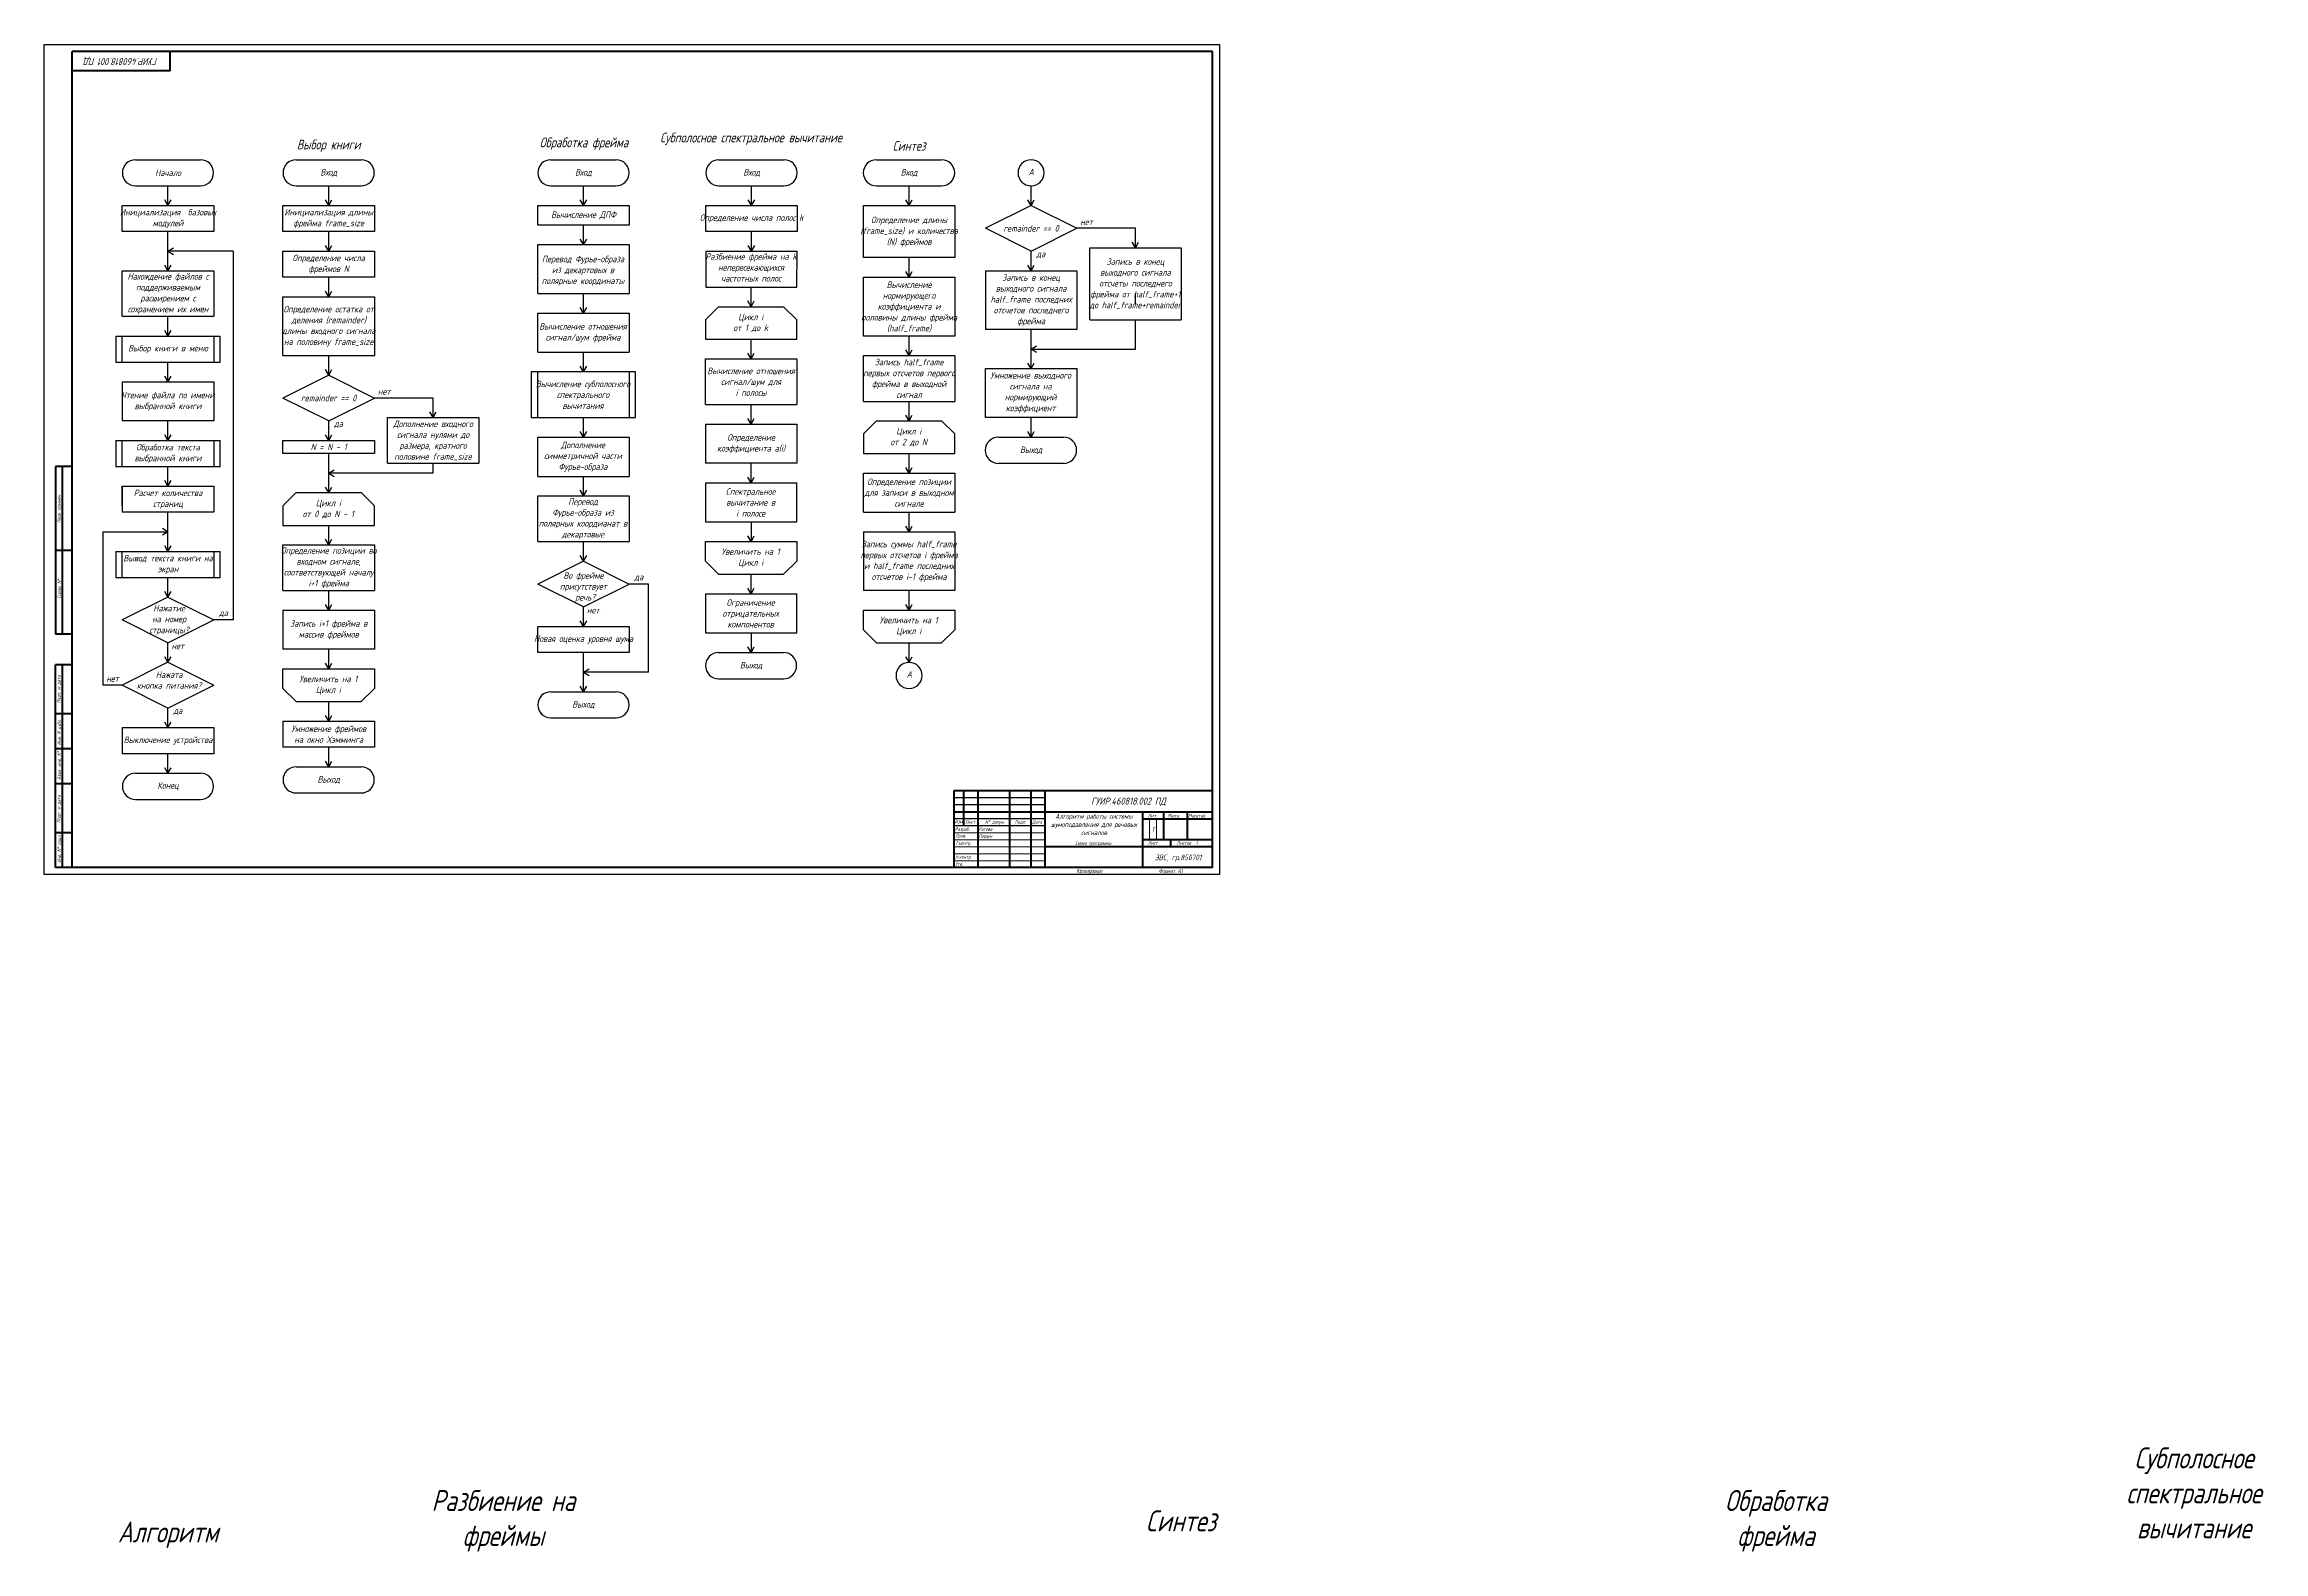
# Model space of a CAD drawing. Extents: x 1752 to 3361, y -1594 to 668.
# Drawn here: x 1752 to 3340, y -411 to 668 of the extents above; entities that cross this region are included whole.
import ezdxf

# ---------------------------------------------------------------- set-up
doc = ezdxf.new("R2010")
doc.units = 0
doc.header["$MEASUREMENT"] = 0
doc.layers.get('0').update_dxf_attribs({"linetype": 'CONTINUOUS'})
doc.layers.add('KONTUR', color=7, linetype='CONTINUOUS')
for name, color, linetype, lineweight in [('Основная', 7, 'CONTINUOUS', 40), ('текст', 7, 'CONTINUOUS', 30), ('тонкая', 7, 'CONTINUOUS', 20)]:
    doc.layers.add(name, color=color, linetype=linetype, lineweight=lineweight)
doc.styles.add('стиль1', font='romans.shx', dxfattribs={"width": 0.75, "oblique": 15, "height": 3.5})

msp = doc.modelspace()

# ---------------------------------------------------------------- linework, layer by layer
for p, q in [((1816.7, 585), (1863.3, 585)), ((1931.7, 585), (1978.3, 585)), ((2114, 585), (2160.7, 585)), ((2234.3, 585), (2281, 585)), ((2347, 585), (2393.7, 585)), ((1816.7, 566.3), (1863.3, 566.3)), ((1840, 552.3), (1837.7, 556.4)), ((1840, 552.3), (1840, 566.3)), ((1840, 552.3), (1842.3, 556.4)), ((1931.7, 566.3), (1978.3, 566.3)), ((1955, 552.3), (1952.7, 556.4)), ((1955, 552.3), (1955, 566.3)), ((1955, 552.3), (1957.3, 556.4)), ((2114, 566.3), (2160.7, 566.3)), ((2137.3, 552.3), (2135, 556.4)), ((2137.3, 552.3), (2137.3, 566.3)), ((2137.3, 552.3), (2139.7, 556.4)), ((2234.3, 566.3), (2281, 566.3)), ((2257.7, 552.3), (2255.3, 556.4)), ((2257.7, 552.3), (2257.7, 566.3)), ((2257.7, 552.3), (2260, 556.4)), ((2347, 566.3), (2393.7, 566.3)), ((2370.4, 552.3), (2368, 556.4)), ((2370.4, 552.3), (2370.4, 566.3)), ((2370.4, 552.3), (2372.7, 556.4)), ((2457.7, 552.3), (2455.3, 556.4)), ((2457.7, 552.3), (2457.7, 566.3)), ((2457.7, 552.3), (2460, 556.4)), ((1807.3, 552.3), (1872.7, 552.3)), ((1807.3, 533.6), (1807.3, 552.3)), ((1872.7, 552.3), (1872.7, 533.6)), ((1922.3, 552.3), (1987.7, 552.3)), ((1922.3, 533.6), (1922.3, 552.3)), ((1987.7, 552.3), (1987.7, 533.6)), ((2104.7, 552.3), (2170, 552.3)), ((2104.7, 538.3), (2104.7, 552.3)), ((2170, 552.3), (2170, 538.3)), ((2225, 552.3), (2290.4, 552.3)), ((2225, 533.6), (2225, 552.3)), ((2290.4, 552.3), (2290.4, 533.6)), ((2337.7, 552.3), (2403.1, 552.3)), ((2337.7, 515), (2337.7, 552.3)), ((2403.1, 552.3), (2403.1, 515)), ((2457.7, 552.3), (2425, 536)), ((2457.7, 552.3), (2490.4, 536)), ((1872.7, 533.6), (1807.3, 533.6)), ((1840, 519.6), (1840, 533.6)), ((1840, 505.6), (1840, 533.6)), ((1987.7, 533.6), (1922.3, 533.6)), ((1955, 519.6), (1955, 533.6)), ((2170, 538.3), (2104.7, 538.3)), ((2104.7, 524.3), (2170, 524.3)), ((2104.7, 489.3), (2104.7, 524.3)), ((2137.3, 524.3), (2135, 528.3)), ((2137.3, 524.3), (2137.3, 538.3)), ((2137.3, 524.3), (2139.7, 528.3)), ((2170, 524.3), (2170, 489.3)), ((2290.4, 533.6), (2225, 533.6)), ((2257.7, 519.6), (2257.7, 533.6)), ((2457.7, 519.6), (2425, 536)), ((2457.7, 519.6), (2490.4, 536)), ((2532.4, 536), (2490.4, 536)), ((2532.4, 522), (2530.1, 526)), ((2532.4, 522), (2532.4, 536)), ((2532.4, 522), (2534.7, 526)), ((1840, 505.6), (1837.7, 509.7)), ((1840, 519.6), (1844, 522)), ((1886.7, 519.6), (1840, 519.6)), ((1840, 519.6), (1844, 517.3)), ((1840, 505.6), (1842.3, 509.7)), ((1886.7, 519.6), (1886.7, 255.8)), ((1922.3, 519.6), (1987.7, 519.6)), ((1922.3, 501), (1922.3, 519.6)), ((1955, 519.6), (1952.7, 523.7)), ((1955, 519.6), (1957.3, 523.7)), ((1987.7, 519.6), (1987.7, 501)), ((2225, 519.6), (2290.4, 519.6)), ((2225, 519.6), (2225, 494)), ((2257.7, 519.6), (2255.3, 523.7)), ((2257.7, 519.6), (2260, 523.7)), ((2290, 494), (2290.4, 519.6)), ((2403.1, 515), (2337.7, 515)), ((2370.4, 501), (2370.4, 515)), ((2457.7, 505.6), (2455.3, 509.7)), ((2457.7, 505.6), (2457.7, 519.6)), ((2457.7, 505.6), (2460, 509.7)), ((2499.7, 522), (2565.1, 522)), ((2499.7, 470.6), (2499.7, 522)), ((2565.1, 522), (2565.1, 470.6)), ((1807.3, 505.6), (1872.7, 505.6)), ((1807.3, 472.9), (1807.3, 505.6)), ((1872.7, 505.6), (1872.7, 472.9)), ((1987.7, 501), (1922.3, 501)), ((1955, 486.9), (1955, 501)), ((2225, 494), (2290, 494)), ((2257.3, 479.9), (2257.5, 494)), ((2337.7, 501), (2403.1, 501)), ((2337.7, 458.9), (2337.7, 501)), ((2370.4, 501), (2368, 505)), ((2370.4, 501), (2372.7, 505)), ((2403.1, 501), (2403.1, 458.9)), ((2425, 505.6), (2490.4, 505.6)), ((2425, 505.6), (2425, 463.6)), ((2490.4, 505.6), (2490.4, 463.6)), ((1922.3, 486.9), (1987.7, 486.9)), ((1922.3, 444.9), (1922.3, 486.9)), ((1955, 486.9), (1952.7, 491)), ((1955, 486.9), (1957.3, 491)), ((1987.7, 486.9), (1987.7, 444.9)), ((2104.7, 489.3), (2170, 489.3)), ((2137.3, 475.3), (2135, 479.3)), ((2137.3, 475.3), (2137.3, 489.3)), ((2137.3, 475.3), (2139.7, 479.3)), ((2234, 479.9), (2224.6, 470.6)), ((2234, 479.9), (2280.6, 479.9)), ((2257.3, 479.9), (2255, 484)), ((2257.3, 479.9), (2259.6, 484)), ((2280.6, 479.9), (2290, 470.6)), ((2532.4, 482.3), (2532.4, 489.3)), ((1872.7, 472.9), (1807.3, 472.9)), ((1840, 458.9), (1837.7, 463)), ((1840, 458.9), (1840, 472.9)), ((1840, 458.9), (1842.3, 463)), ((2104.7, 475.3), (2170, 475.3)), ((2104.7, 447.3), (2104.7, 475.3)), ((2170, 475.3), (2170, 447.3)), ((2224.6, 470.6), (2224.6, 456.6)), ((2290, 456.6), (2290, 470.6)), ((2490.4, 463.6), (2425, 463.6)), ((2457.7, 435.6), (2457.7, 463.6)), ((2499.7, 470.6), (2565.1, 470.6)), ((2532.4, 449.6), (2532.4, 470.6)), ((1802.6, 458.9), (1877.4, 458.9)), ((1802.6, 458.9), (1802.6, 440.3)), ((1807.3, 440.3), (1807.3, 458.9)), ((1872.7, 458.9), (1872.7, 440.3)), ((1877.4, 440.3), (1877.4, 458.9)), ((1922.3, 444.9), (1987.7, 444.9)), ((1955, 430.9), (1955, 444.9)), ((2104.7, 447.3), (2170, 447.3)), ((2137.3, 433.3), (2137.3, 447.3)), ((2224.6, 456.6), (2290, 456.6)), ((2257.3, 442.6), (2255, 446.6)), ((2257.3, 442.6), (2257.3, 456.6)), ((2257.3, 442.6), (2259.6, 446.6)), ((2403.1, 458.9), (2337.7, 458.9)), ((2337.7, 444.9), (2403.1, 444.9)), ((2337.7, 412.2), (2337.7, 444.9)), ((2370.4, 444.9), (2368, 449)), ((2370.4, 444.9), (2370.4, 458.9)), ((2370.4, 444.9), (2372.7, 449)), ((2403.1, 444.9), (2403.1, 412.2)), ((2457.7, 449.6), (2461.7, 451.9)), ((2457.7, 449.6), (2461.7, 447.3)), ((2457.7, 449.6), (2532.4, 449.6)), ((1802.6, 440.3), (1877.4, 440.3)), ((1840, 426.2), (1837.7, 430.3)), ((1840, 426.2), (1840, 440.3)), ((1840, 426.2), (1842.3, 430.3)), ((1955, 430.9), (1922.3, 414.6)), ((1955, 430.9), (1952.7, 435)), ((1955, 430.9), (1957.3, 435)), ((1955, 430.9), (1987.7, 414.6)), ((2100, 433.3), (2100, 400.6)), ((2174.7, 433.3), (2100, 433.3)), ((2104.7, 400.6), (2104.7, 433.3)), ((2137.3, 433.3), (2135, 437.3)), ((2137.3, 433.3), (2139.7, 437.3)), ((2170, 433.3), (2170, 400.6)), ((2174.7, 400.6), (2174.7, 433.3)), ((2224.6, 442.6), (2290, 442.6)), ((2224.6, 409.9), (2224.6, 442.6)), ((2290, 442.6), (2290, 409.9)), ((2425, 435.6), (2490.4, 435.6)), ((2425, 400.6), (2425, 435.6)), ((2457.7, 435.6), (2455.3, 439.6)), ((2457.7, 435.6), (2460, 439.6)), ((2490.4, 435.6), (2490.4, 400.6)), ((1807.3, 426.2), (1872.7, 426.2)), ((1807.3, 426.2), (1807.3, 398.2)), ((1872.7, 426.2), (1872.7, 398.2)), ((1955, 398.2), (1922.3, 414.6)), ((1955, 398.2), (1987.7, 414.6)), ((2029.7, 414.6), (1987.7, 414.6)), ((2029.7, 400.6), (2029.7, 414.6)), ((1872.7, 398.2), (1807.3, 398.2)), ((1840, 384.2), (1840, 398.2)), ((1955, 384.2), (1955, 398.2)), ((1997, 400.6), (2062.4, 400.6)), ((1997, 367.9), (1997, 400.6)), ((2029.7, 400.6), (2027.4, 404.6)), ((2029.7, 400.6), (2032, 404.6)), ((2062.4, 400.6), (2062.4, 367.9)), ((2100, 400.6), (2174.7, 400.6)), ((2137.3, 386.6), (2137.3, 400.6)), ((2224.6, 409.9), (2290, 409.9)), ((2257.3, 395.9), (2255, 399.9)), ((2257.3, 395.9), (2257.3, 409.9)), ((2257.3, 395.9), (2259.6, 399.9)), ((2337.7, 412.2), (2403.1, 412.2)), ((2347, 398.2), (2337.7, 388.9)), ((2347, 398.2), (2393.7, 398.2)), ((2370.4, 398.2), (2368, 402.3)), ((2370.4, 398.2), (2370.4, 412.2)), ((2370.4, 398.2), (2372.7, 402.3)), ((2393.7, 398.2), (2403.1, 388.9)), ((2490.4, 400.6), (2425, 400.6)), ((2457.7, 386.6), (2457.7, 400.6)), ((1802.6, 384.2), (1877.4, 384.2)), ((1802.6, 384.2), (1802.6, 365.6)), ((1807.3, 365.6), (1807.3, 384.2)), ((1840, 384.2), (1837.7, 388.3)), ((1840, 384.2), (1842.3, 388.3)), ((1872.7, 384.2), (1872.7, 365.6)), ((1877.4, 365.6), (1877.4, 384.2)), ((1922.3, 384.2), (1987.7, 384.2)), ((1922.3, 374.9), (1922.3, 384.2)), ((1955, 384.2), (1952.7, 388.3)), ((1955, 384.2), (1957.3, 388.3)), ((1987.7, 384.2), (1987.7, 374.9)), ((2104.7, 386.6), (2170, 386.6)), ((2104.7, 358.5), (2104.7, 386.6)), ((2137.3, 386.6), (2135, 390.6)), ((2137.3, 386.6), (2139.7, 390.6)), ((2170, 386.6), (2170, 358.5)), ((2224.6, 395.9), (2290, 395.9)), ((2224.6, 395.9), (2224.6, 367.9)), ((2290, 395.9), (2290, 367.9)), ((2337.7, 388.9), (2337.7, 374.9)), ((2403.1, 374.9), (2403.1, 388.9)), ((2434.3, 386.6), (2481, 386.6)), ((2457.7, 386.6), (2455.3, 390.6)), ((2457.7, 386.6), (2460, 390.6)), ((1802.6, 365.6), (1877.4, 365.6)), ((1840, 351.5), (1840, 365.6)), ((1987.7, 374.9), (1922.3, 374.9)), ((1955, 346.9), (1955, 374.9)), ((1997, 367.9), (2062.4, 367.9)), ((2029.7, 360.9), (2029.7, 367.9)), ((2290, 367.9), (2224.6, 367.9)), ((2257.3, 353.9), (2257.3, 367.9)), ((2337.7, 374.9), (2403.1, 374.9)), ((2370.4, 360.9), (2370.4, 374.9)), ((2434.3, 367.9), (2481, 367.9)), ((1807.3, 351.5), (1872.7, 351.5)), ((1807.3, 351.5), (1807.3, 332.9)), ((1807.3, 351.5), (1872.7, 351.5)), ((1807.3, 337.5), (1807.3, 351.5)), ((1840, 351.5), (1837.7, 355.6)), ((1840, 351.5), (1842.3, 355.6)), ((1872.7, 351.5), (1872.7, 332.9)), ((1872.7, 351.5), (1872.7, 337.5)), ((1955, 346.9), (1952.7, 350.9)), ((1955, 360.9), (1959, 363.2)), ((2029.7, 360.9), (1955, 360.9)), ((1955, 360.9), (1959, 358.5)), ((1955, 346.9), (1957.3, 350.9)), ((2104.7, 358.5), (2170, 358.5)), ((2137.3, 344.5), (2137.3, 358.5)), ((2224.6, 353.9), (2290, 353.9)), ((2224.6, 353.9), (2224.6, 325.9)), ((2257.3, 353.9), (2255, 357.9)), ((2257.3, 353.9), (2259.6, 357.9)), ((2290, 325.9), (2290, 353.9)), ((2337.7, 360.9), (2403.1, 360.9)), ((2337.7, 332.9), (2337.7, 360.9)), ((2370.4, 360.9), (2368, 364.9)), ((2370.4, 360.9), (2372.7, 364.9)), ((2403.1, 360.9), (2403.1, 332.9)), ((1931.7, 346.9), (1922.3, 337.5)), ((1922.3, 337.5), (1922.3, 323.5)), ((1931.7, 346.9), (1978.3, 346.9)), ((1978.3, 346.9), (1987.7, 337.5)), ((1987.7, 323.5), (1987.7, 337.5)), ((2104.7, 344.5), (2170, 344.5)), ((2104.7, 311.9), (2104.7, 344.5)), ((2137.3, 344.5), (2135, 348.6)), ((2137.3, 344.5), (2139.7, 348.6)), ((2170, 344.5), (2170, 311.9)), ((1793.3, 318.9), (1840, 318.9)), ((1793.3, 318.9), (1793.3, 209.1)), ((1872.7, 332.9), (1807.3, 332.9)), ((1840, 318.9), (1836, 321.2)), ((1840, 318.9), (1836, 316.5)), ((1840, 318.9), (1840, 332.9)), ((1840, 318.9), (1840, 332.9)), ((1840, 304.9), (1840, 332.9)), ((1922.3, 323.5), (1987.7, 323.5)), ((1955, 309.5), (1955, 323.5)), ((2224.6, 325.9), (2290, 325.9)), ((2257.3, 325.9), (2257.3, 311.9)), ((2337.7, 332.9), (2403.1, 332.9)), ((2337.7, 318.9), (2403.1, 318.9)), ((2337.7, 318.9), (2337.7, 276.8)), ((2370.4, 318.9), (2368, 322.9)), ((2370.4, 318.9), (2370.4, 332.9)), ((2370.4, 318.9), (2372.7, 322.9)), ((2403.1, 318.9), (2403.1, 276.8)), ((1802.6, 304.9), (1877.4, 304.9)), ((1802.6, 304.9), (1802.6, 286.2)), ((1807.3, 286.2), (1807.3, 304.9)), ((1840, 304.9), (1837.7, 308.9)), ((1840, 304.9), (1842.3, 308.9)), ((1872.7, 304.9), (1872.7, 286.2)), ((1877.4, 286.2), (1877.4, 304.9)), ((1922.3, 309.5), (1987.7, 309.5)), ((1922.3, 276.8), (1922.3, 309.5)), ((1955, 309.5), (1952.7, 313.6)), ((1955, 309.5), (1957.3, 313.6)), ((1987.7, 309.5), (1987.7, 276.8)), ((2104.7, 311.9), (2170, 311.9)), ((2137.3, 297.8), (2135, 301.9)), ((2137.3, 297.8), (2137.3, 311.9)), ((2137.3, 297.8), (2139.7, 301.9)), ((2224.6, 297.8), (2224.6, 311.9)), ((2224.6, 311.9), (2290, 311.9)), ((2257.3, 311.9), (2255, 315.9)), ((2257.3, 311.9), (2259.6, 315.9)), ((2290, 311.9), (2290, 297.8)), ((1802.6, 286.2), (1877.4, 286.2)), ((1840, 272.2), (1840, 286.2)), ((2137.3, 297.8), (2104.7, 281.5)), ((2137.3, 297.8), (2170, 281.5)), ((2234, 288.5), (2224.6, 297.8)), ((2234, 288.5), (2280.6, 288.5)), ((2257.3, 274.5), (2257.3, 288.5)), ((2280.6, 288.5), (2290, 297.8)), ((1840, 272.2), (1807.3, 255.8)), ((1840, 272.2), (1837.7, 276.2)), ((1840, 272.2), (1842.3, 276.2)), ((1840, 272.2), (1872.7, 255.8)), ((1922.3, 276.8), (1987.7, 276.8)), ((1955, 262.8), (1955, 276.8)), ((2137.3, 265.2), (2104.7, 281.5)), ((2137.3, 265.2), (2170, 281.5)), ((2184, 281.5), (2170, 281.5)), ((2184, 218.5), (2184, 281.5)), ((2224.6, 274.5), (2290, 274.5)), ((2224.6, 274.5), (2224.6, 246.5)), ((2257.3, 274.5), (2255, 278.5)), ((2257.3, 274.5), (2259.6, 278.5)), ((2290, 246.5), (2290, 274.5)), ((2403.1, 276.8), (2337.7, 276.8)), ((2370.4, 262.8), (2370.4, 276.8)), ((1840, 239.5), (1807.3, 255.8)), ((1840, 239.5), (1872.7, 255.8)), ((1886.7, 255.8), (1872.7, 255.8)), ((1922.3, 262.8), (1987.7, 262.8)), ((1922.3, 262.8), (1922.3, 234.8)), ((1955, 262.8), (1952.7, 266.9)), ((1955, 262.8), (1957.3, 266.9)), ((1987.7, 262.8), (1987.7, 234.8)), ((2137.3, 251.2), (2135, 255.2)), ((2137.3, 251.2), (2137.3, 265.2)), ((2137.3, 251.2), (2139.7, 255.2)), ((2337.7, 248.8), (2337.7, 262.8)), ((2337.7, 262.8), (2403.1, 262.8)), ((2370.4, 262.8), (2368, 266.9)), ((2370.4, 262.8), (2372.7, 266.9)), ((2403.1, 262.8), (2403.1, 248.8)), ((1840, 225.5), (1840, 239.5)), ((2104.7, 251.2), (2170, 251.2)), ((2104.7, 232.5), (2104.7, 251.2)), ((2170, 251.2), (2170, 232.5)), ((2224.6, 246.5), (2290, 246.5)), ((2257.3, 246.5), (2257.3, 232.5)), ((2347, 239.5), (2337.7, 248.8)), ((2347, 239.5), (2393.7, 239.5)), ((2370.4, 225.5), (2370.4, 239.5)), ((2393.7, 239.5), (2403.1, 248.8)), ((1840, 225.5), (1807.3, 209.1)), ((1840, 225.5), (1837.7, 229.5)), ((1840, 225.5), (1842.3, 229.5)), ((1840, 225.5), (1872.7, 209.1)), ((1987.7, 234.8), (1922.3, 234.8)), ((1955, 220.8), (1952.7, 224.9)), ((1955, 220.8), (1955, 234.8)), ((1955, 220.8), (1957.3, 224.9)), ((2170, 232.5), (2104.7, 232.5)), ((2137.3, 204.5), (2137.3, 232.5)), ((2234, 232.5), (2280.6, 232.5)), ((2257.3, 232.5), (2255, 236.5)), ((2257.3, 232.5), (2259.6, 236.5)), ((2370.4, 225.5), (2368, 229.5)), ((2370.4, 225.5), (2372.7, 229.5)), ((1807.3, 209.1), (1793.3, 209.1)), ((1840, 192.8), (1807.3, 209.1)), ((1840, 192.8), (1872.7, 209.1)), ((1922.3, 206.8), (1922.3, 220.8)), ((1922.3, 220.8), (1987.7, 220.8)), ((1931.7, 197.5), (1922.3, 206.8)), ((1978.3, 197.5), (1987.7, 206.8)), ((1987.7, 220.8), (1987.7, 206.8)), ((2137.3, 204.5), (2135, 208.5)), ((2137.3, 218.5), (2141.4, 220.8)), ((2137.3, 218.5), (2141.4, 216.1)), ((2184, 218.5), (2137.3, 218.5)), ((2137.3, 204.5), (2139.7, 208.5)), ((2234, 213.8), (2280.6, 213.8)), ((1840, 178.8), (1840, 192.8)), ((1931.7, 197.5), (1978.3, 197.5)), ((1955, 183.5), (1955, 197.5)), ((2114, 204.5), (2160.7, 204.5)), ((1807.3, 178.8), (1872.7, 178.8)), ((1807.3, 178.8), (1807.3, 160.1)), ((1840, 178.8), (1837.7, 182.8)), ((1840, 178.8), (1842.3, 182.8)), ((1872.7, 178.8), (1872.7, 160.1)), ((1922.3, 183.5), (1987.7, 183.5)), ((1922.3, 183.5), (1922.3, 164.8)), ((1955, 183.5), (1952.7, 187.5)), ((1955, 183.5), (1957.3, 187.5)), ((1987.7, 183.5), (1987.7, 164.8)), ((2114, 185.8), (2160.7, 185.8)), ((1872.7, 160.1), (1807.3, 160.1)), ((1840, 146.1), (1840, 160.1)), ((1987.7, 164.8), (1922.3, 164.8)), ((1955, 150.8), (1955, 164.8)), ((1816.7, 146.1), (1863.3, 146.1)), ((1840, 146.1), (1837.7, 150.1)), ((1840, 146.1), (1842.3, 150.1)), ((1931.7, 150.8), (1978.3, 150.8)), ((1955, 150.8), (1952.7, 154.8)), ((1955, 150.8), (1957.3, 154.8)), ((1816.7, 127.4), (1863.3, 127.4)), ((1931.7, 132.1), (1978.3, 132.1)), ((2467.5, 128.6), (2402.5, 128.6)), ((2467.5, 123.6), (2402.5, 123.6)), ((2467.5, 113.6), (2402.5, 113.6)), ((2467.5, 108.6), (2402.5, 108.6)), ((2537.5, 78.6), (2537.5, 78.6))]:
    msp.add_line(p, q)
for centre, start, end in [((1816.7, 575.7), 90, 270), ((1863.3, 575.7), 270, 90), ((1931.7, 575.7), 90, 270), ((1978.3, 575.7), 270, 90), ((2114, 575.7), 90, 270), ((2160.7, 575.7), 270, 90), ((2234.3, 575.7), 90, 270), ((2281, 575.7), 270, 90), ((2347, 575.7), 90, 270), ((2393.7, 575.7), 270, 90), ((2457.7, 575.7), 90, 270), ((2457.7, 575.7), 270, 90), ((2434.3, 377.2), 90, 270), ((2481, 377.2), 270, 90), ((2234, 223.1), 90, 270), ((2280.6, 223.1), 270, 90), ((2370.4, 216.1), 90, 270), ((2370.4, 216.1), 270, 90), ((2114, 195.1), 90, 270), ((2160.7, 195.1), 270, 90), ((1816.7, 136.8), 90, 270), ((1863.3, 136.8), 270, 90), ((1931.7, 141.4), 90, 270), ((1978.3, 141.4), 270, 90)]:
    msp.add_arc(centre, 9.34, start, end)
at = {"layer": 'KONTUR'}
for p, q in [((1751.5, 73.6), (1751.5, 667.6)), ((1751.5, 667.6), (2592.5, 667.6)), ((2592.5, 667.6), (2592.5, 73.6)), ((2592.5, 73.6), (1751.5, 73.6))]:
    msp.add_line(p, q, dxfattribs=at)
at = {"layer": 'Основная'}
for p, q in [((1771.5, 118.6), (1771.5, 662.6)), ((2587.5, 662.6), (1771.5, 662.6)), ((1841.5, 648.6), (1841.5, 662.6)), ((2587.5, 78.6), (2587.5, 662.6)), ((1841.5, 648.6), (1771.5, 648.6)), ((1759.5, 365.6), (1759.5, 245.6)), ((1771.5, 365.6), (1759.5, 365.6)), ((1764.5, 245.6), (1764.5, 365.6)), ((1771.5, 305.6), (1759.5, 305.6)), ((1771.5, 245.6), (1759.5, 245.6)), ((1759.5, 78.6), (1759.5, 223.6)), ((1771.5, 223.6), (1759.5, 223.6)), ((1764.5, 78.6), (1764.5, 223.6)), ((1771.5, 188.6), (1759.5, 188.6)), ((1771.5, 163.6), (1759.5, 163.6)), ((1771.5, 138.6), (1759.5, 138.6)), ((2402.5, 133.6), (2402.5, 78.6)), ((2587.5, 133.6), (2402.5, 133.6)), ((2409.5, 108.6), (2409.5, 133.6)), ((2419.5, 133.6), (2419.5, 78.6)), ((2442.5, 78.6), (2442.5, 133.6)), ((2457.5, 133.6), (2457.5, 78.6)), ((2467.5, 133.6), (2467.5, 78.6)), ((1771.5, 78.6), (1771.5, 118.6)), ((2402.5, 118.6), (2587.5, 118.6)), ((2537.5, 118.6), (2537.5, 78.6)), ((2537.5, 113.6), (2587.5, 113.6)), ((2552.5, 118.6), (2552.5, 98.6)), ((2569.5, 118.6), (2569.5, 98.6)), ((1771.5, 103.6), (1759.5, 103.6)), ((2587.5, 98.6), (2537.5, 98.6)), ((2557.5, 98.6), (2557.5, 93.6)), ((2587.5, 93.6), (2467.5, 93.6)), ((2587.5, 78.6), (1759.5, 78.6))]:
    msp.add_line(p, q, dxfattribs=at)
at = {"layer": 'тонкая'}
for p, q in [((2542.5, 113.4), (2542.5, 98.6)), ((2547.6, 113.4), (2547.6, 98.6)), ((2402.5, 103.6), (2467.5, 103.6)), ((2467.5, 98.6), (2402.5, 98.6)), ((2467.5, 93.6), (2402.5, 93.6))]:
    msp.add_line(p, q, dxfattribs=at)
for points in [[(2402.5, 88.6), (2467.5, 88.6)], [(2402.5, 83.6), (2467.5, 83.6)]]:
    msp.add_lwpolyline(points, dxfattribs=at)

# ---------------------------------------------------------------- texts
at = {"layer": 'текст', "style": 'стиль1', "oblique": 15, "width": 0.75}
for s, p in [('Перв. примен.', (1763.3, 325.1)), ('Справ. N%%d', (1763.4, 271.2)), ('Подп. и дата', (1763.1, 196.3)), ('Инв. N дубл.', (1763.4, 166.3)), ('Взам. инв. N%%d', (1763.4, 141.4)), ('Подп. и дата', (1763.1, 110.6)), ('Инв. N%%d подл.', (1763.4, 82.1))]:
    msp.add_text(s, height=2.5, rotation=90, dxfattribs=at).set_placement(p)
for s, height, p in [('Изм', 2.5, (2403.1, 110.2)), ('Лист', 2.5, (2410.6, 110)), ('N%%d докум. ', 2.5, (2424.8, 110)), ('Подп.', 2.5, (2446.1, 110)), ('Дата', 2.5, (2458.5, 110)), ('Лит.', 2.5, (2541.3, 114.6)), ('Масса', 2.5, (2555.6, 114.6)), ('Масштаб', 2.5, (2570.2, 114.6)), ('Разраб.', 2.5, (2403.2, 104.9)), ('Пров.', 2.5, (2403.5, 100.1)), ('Т.контр.', 2.5, (2403.5, 94.9)), ('Рогова', 2.5, (2420.2, 104.9)), ('Порхун', 2.5, (2420.2, 99.9)), ('Лист', 2.5, (2541.3, 95)), ('Листов', 2.5, (2562, 95)), ('Утв.', 2.5, (2403.5, 80)), ('Н.контр.', 2.5, (2403.5, 85)), ('Копировал', 3, (2490.1, 74.8)), ('Формат А1', 2.75, (2549, 74.8))]:
    msp.add_text(s, height=height, dxfattribs=at).set_placement(p)
at = {"layer": 'текст', "insert": (1806.3, 655.8), "char_height": 5, "attachment_point": 5, "rotation": 180, "style": 'стиль1'}
msp.add_mtext_dynamic_manual_height_columns('\\pxqc,t13;ГУИР.460818.001 ПД', width=119.651, gutter_width=75, heights=[14.8], dxfattribs=at)
at = {"layer": 'текст', "attachment_point": 5, "style": 'стиль1'}
for s, width, gutter_width, heights, insert, char_height in [('\\pxqc;Субполосное спектральное вычитание', 144.053, 8.17, [34.9], (2257.3, 600), 7.004), ('\\pxqc;Выбор книги', 100.72, 8.17, [13.7], (1955, 595), 7.004), ('\\pxqc;Обработка фрейма', 86.359, 8.17, [14.3], (2137.7, 596.5), 7.004), ('\\pxqc;Синтез', 142.212, 8.17, [22.9], (2370.4, 595), 7.004), ('\\pxqc;Начало', 46.752, 8.17, [4.88], (1840, 575.7), 4.669), ('\\pxqc;Вход', 46.752, 8.17, [4.88], (1955, 575.7), 4.67), ('\\pxqc;Вход', 46.752, 8.17, [4.88], (2137.3, 575.7), 4.67), ('\\pxqc;Вход', 46.752, 8.17, [4.88], (2257.7, 575.7), 4.67), ('\\pxqc;Вход', 46.752, 8.17, [4.88], (2370.4, 575.7), 4.67), ('\\pxqc;А', 13.857, 8.17, [6.64], (2457.8, 576.3), 4.67), ('Инициализация  базовых модулей', 64.753, 8.17, [18.2], (1840, 543), 4.669), ('\\pxqc;Инициализация длины фрейма frame_size', 64.753, 8.17, [18.2], (1955, 543), 4.669), ('\\pxqc;Вычисление ДПФ', 64.753, 8.17, [18.2], (2137.4, 545.3), 4.669), ('\\pxqc;Определение числа полос k', 66.142, 8.17, [32], (2257.7, 543), 4.669), ('\\pxqc;Определение длины (frame_size) и количества (N) фреймов', 66.142, 8.17, [32], (2370.4, 533.6), 4.669), ('\\pxqc;нет', 13.857, 8.17, [6.64], (2497.4, 540.6), 4.67), ('\\pxqc;remainder == 0', 64.753, 8.17, [6.64], (2457.7, 536), 4.669), ('\\pxqc;Определение числа фреймов N', 65.024, 8.17, [33], (1955, 510.3), 4.669), ('\\pxqc;Перевод Фурье-образа из декартовых в полярные координаты ', 63.096, 8.17, [37.8], (2137, 505.6), 4.669), ('\\pxqc;Разбиение фрейма на k непересекающихся частотных полос', 66.142, 8.17, [20.8], (2257.3, 508), 4.669), ('\\pxqc;да', 13.857, 8.17, [6.64], (2464.7, 517.3), 4.67), ('\\pxqc;Запись в конец выходного сигнала отсчеты последнего фрейма от half_frame+1 до half_frame+remainder  ', 64.753, 8.17, [45.1], (2532.4, 496.3), 4.6691), ('\\pxqc;Нахождение файлов с поддерживаемым расширением с сохранением их имен', 65.024, 8.17, [33], (1840, 489.3), 4.669), ('\\pxqc;Вычисление нормирующего коэффициента и половины длины фрейма (half_frame)', 65.024, 8.17, [41.9], (2370.4, 479.9), 4.669), ('\\pxqc;Запись в конец выходного сигнала half_frame последних отсчетов последнего фрейма', 65.985, 8.17, [40.3], (2457.7, 484.6), 4.669), ('\\pxqc;Определение остатка от деления (remainder) длины входного сигнала на половину frame_size', 64.753, 8.17, [39.7], (1955, 465.9), 4.669), ('\\pxqc;Вычисление отношения сигнал/шум фрейма', 64.753, 8.17, [26.7], (2137, 461.3), 4.669), ('\\pxqc;Цикл i\\Pот 1 до k', 64.753, 8.17, [18.2], (2257, 468.3), 4.669), ('\\pxqc;Выбор книги в меню', 64.753, 8.17, [18.2], (1840, 449.6), 4.669), ('\\pxqc;Вычисление отношения сигнал/шум для \\Pi полосы', 64.753, 8.17, [42], (2257.3, 426.2), 4.669), ('\\pxqc;Запись half_frame первых отсчетов первого фрейма в выходной сигнал', 64.753, 8.17, [39.7], (2370.4, 428.6), 4.669), ('\\pxqc;Умножение выходного сигнала на нормирующий коэффициент', 64.753, 8.17, [32.7], (2457.4, 418.5), 4.669), ('\\pxqc;Чтение файла по имени выбранной книги', 64.753, 8.17, [24.3], (1840, 412.2), 4.669), ('\\pxqc;remainder == 0', 64.753, 8.17, [6.64], (1955, 414.6), 4.669), ('\\pxqc;нет', 13.857, 8.17, [6.64], (1994.7, 419.2), 4.67), ('\\pxqc;Вычисление субполосного спектрального вычитания', 64.753, 8.17, [30.4], (2137, 416.9), 4.669), ('\\pxqc;да', 13.857, 8.17, [6.64], (1962, 395.9), 4.67), ('\\pxqc;Дополнение входного сигнала нулями до размера, кратного половине frame_size', 64.753, 8.17, [32.6], (2029.7, 384.2), 4.669), ('\\pxqc;Обработка текста выбранной книги', 64.753, 8.17, [18.2], (1840, 374.9), 4.669), ('\\pxqc;N = N - 1', 65.024, 8.17, [33], (1955, 379.6), 4.669), ('\\pxqc;Дополнение симметричной части Фурье-образа', 64.753, 8.17, [26.7], (2137, 372.6), 4.669), ('\\pxqc;Определение коэффициента a(i) ', 64.753, 8.17, [24.3], (2257.3, 381.9), 4.669), ('\\pxqc;Цикл i\\Pот 2 до N', 64.753, 8.17, [18.2], (2370.1, 386.6), 4.669), ('\\pxqc;Выход', 46.752, 8.17, [4.88], (2457.7, 377.2), 4.669), ('\\pxqc;Определение позиции для записи в выходном сигнале', 64.753, 8.17, [24.1], (2370.4, 346.9), 4.669), ('\\pxqc;Расчет количества страниц', 64.753, 8.17, [15.7], (1840, 342.2), 4.669), ('\\pxqc;Цикл i\\Pот 0 до N - 1', 64.753, 8.17, [18.2], (1954.7, 335.2), 4.669), ('\\pxqc;Перевод \\PФурье-образа из полярных коордианат в декартовые ', 64.753, 8.17, [31.2], (2137, 328.2), 4.669), ('\\pxqc;Спектральное вычитание в \\Pi полосе', 61.327, 8.17, [24.3], (2257, 339.9), 4.669), ('\\pxqc;Вывод текста книги на экран', 64.753, 8.17, [18.2], (1840, 295.5), 4.669), ('\\pxqc;Определение позиции во входном сигнале, соответствующей началу i+1 фрейма', 64.753, 8.17, [42], (1955, 293.2), 4.669), ('\\pxqc;Увеличить на 1\\PЦикл i', 64.753, 8.17, [18.2], (2257, 300.2), 4.669), ('\\pxqc;Запись суммы half_frame первых отсчетов i фрейма и half_frame последних отсчетов i-1 фрейма', 65.985, 8.17, [40.3], (2370.4, 297.8), 4.669), ('\\pxqc;Во фрейме \\P\\pq*;присутствует \\P\\pqc; речь?', 64.753, 8.17, [35.5], (2137.3, 279.2), 4.669), ('\\pxqc;да', 13.857, 8.17, [6.64], (2177, 286.2), 4.67), ('\\pxqc;Ограничение отрицательных компонентов', 61.327, 8.17, [24.3], (2257, 260.5), 4.669), ('\\pxqc;Нажатие\\Pна номер\\Pстраницы?', 64.753, 8.17, [35.5], (1840.8, 255.8), 4.669), ('\\pxqc;да', 13.857, 8.17, [6.64], (1879.7, 260.5), 4.67), ('\\pxqc;Запись i+1 фрейма в массив фреймов', 64.753, 8.17, [24.3], (1955, 248.8), 4.669), ('\\pxqc;нет', 13.857, 8.17, [6.64], (2144.3, 262.8), 4.67), ('\\pxqc;Увеличить на 1\\PЦикл i', 64.753, 8.17, [18.2], (2370.1, 251.2), 4.669), ('\\pxqc;Новая оценка уровня шума', 65.024, 8.17, [33], (2137.4, 241.8), 4.669), ('\\pxqc;нет', 13.857, 8.17, [6.64], (1847, 237.2), 4.67), ('\\pxqc;Выход', 46.752, 8.17, [4.88], (2257.3, 223.1), 4.669), ('\\pxqc;нет', 13.857, 8.17, [6.64], (1800.3, 213.8), 4.67), ('\\pxqc;Нажата\\Pкнопка питания?', 64.753, 8.17, [35.5], (1840.8, 212.8), 4.669), ('\\pxqc;Увеличить на 1\\PЦикл i', 64.753, 8.17, [18.2], (1954.7, 209.1), 4.669), ('\\pxqc;А', 13.857, 8.17, [6.64], (2370.5, 216.8), 4.67), ('\\pxqc;да', 13.857, 8.17, [6.64], (1847, 190.5), 4.67), ('\\pxqc;Выход', 46.752, 8.17, [4.88], (2137.3, 195.1), 4.669), ('\\pxqc;Умножение фреймов \\Pна окно Хэмминга', 64.753, 8.17, [15.7], (1955, 174.1), 4.669), ('\\pxqc;Выключение устройства', 64.753, 8.17, [15.7], (1840, 169.4), 4.669), ('\\pxqc;Выход', 46.752, 8.17, [4.88], (1955, 141.4), 4.669), ('\\pxqc;Конец', 46.752, 8.17, [4.88], (1840, 136.8), 4.669), ('\\pxt13;ГУИР.460818.002 ПД', 119.651, 75, [14.8], (2527.4, 125.7), 5), ('\\pxqc,t13;Алгоритм работы системы шумоподавления для речевых сигналов', 68.557, 75, [24.5], (2502.7, 109.5), 3.5), ('\\pxqc,t13;Схема программы', 68.024, 75, [0], (2502.2, 95.8), 2.5), ('\\pxqc;Т', 5.01, 17.5, [14.7], (2545, 106), 3.5), ('1', 7.152, 17.5, [3.18], (2576.2, 96.1), 2.5), ('\\pxqc,t13;ЭВС, гр.850701', 68.024, 75, [16.9], (2563, 85.4), 4), ('\\pxqc;Субполосное спектральное вычитание', 117.292, 17.5, [74.8], (3290, -368.7), 15), ('\\pxqc;Разбиение на фреймы', 117.292, 17.5, [49], (2080, -388.7), 15), ('\\pxqc;Синтез', 117.292, 17.5, [49], (2565, -388.7), 15), ('\\pxqc;Обработка фрейма', 117.292, 17.5, [49], (2990.8, -388.7), 15), ('\\pxqc;Алгоритм', 100.129, 17.5, [10.5], (1840, -398.7), 15)]:
    msp.add_mtext_dynamic_manual_height_columns(s, width=width, gutter_width=gutter_width, heights=heights, dxfattribs=dict(at, insert=insert, char_height=char_height))

doc.saveas('drawing.dxf')
